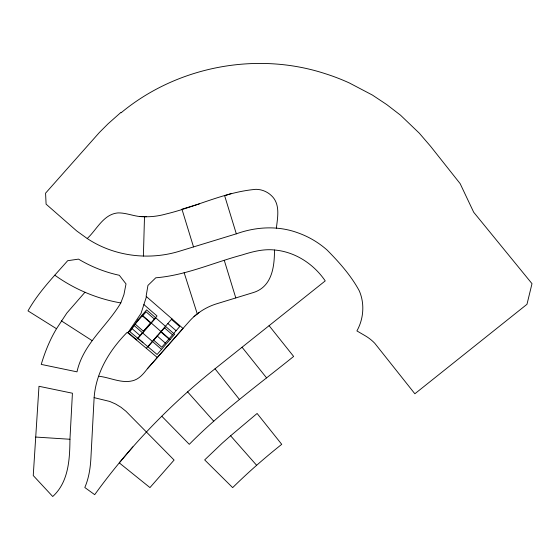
<?xml version="1.0" encoding="UTF-8"?>
<svg xmlns="http://www.w3.org/2000/svg" width="560" height="560" viewBox="0 0 560 560"><rect width="100%" height="100%" fill="white"/><g stroke="black" fill="none" stroke-linecap="round" stroke-linejoin="round"><path stroke-width="0.84" d="M143.388 256.088L144.501 216.699C135.401 217.161 126.959 212.66 117.936 212.912C103.376 214.214 96.754 229.726 87.213 238.518L76.734 230.965L46.095 204.162L45.57 193.172L99.358 132.524L108.052 123.816L120.876 112.448L121.121 112.756C176.813 66.493 256.298 51.149 325.15 73.654A210.021 210.021 0 0 1 349.391 82.985L372.386 95.053L386.799 104.622L400.519 115.192L419.286 133.168L430.57 146.286L460.159 183.652L473.697 212.254L532 283.661L526.981 304.297L414.862 393.771L374.773 343.287A43.449 43.449 0 0 0 365.54 335.958L356.909 330.918C363.692 318.787 364.854 303.52 359.219 290.724C351.022 275.569 339.22 262.297 327.117 250.068A88.543 88.543 0 0 0 297.682 232.757C277.886 225.484 255.983 226.73 236.32 233.835L178.64 251.468C148.19 260.589 113.778 256.193 87.213 238.518M69.951 439.264L72.422 393.225L38.983 386.288L33.25 475.545L52.724 496.51C68.635 482.146 69.797 459.179 69.951 439.264L35.728 437.059M94.129 397.649C95.956 372.372 109.718 349.916 127.218 332.283L157.325 357.511L183.015 328.454L146.104 296.331L147.938 285.432L155.771 277.795C185.668 275.401 213.353 262.647 242.081 254.968C252.518 251.657 263.417 248.787 274.463 249.991C295.085 251.748 313.712 263.956 325.234 280.903L215.012 368.802C169.47 405.076 128.814 447.489 94.696 494.676L84.805 487.515C88.732 478.492 90.286 468.601 90.867 458.829L94.129 397.649L109.774 401.45L115.598 404.012L121.023 407.295L125.972 411.278L174.09 460.054L149.954 487.585L119.252 462.861L132.839 446.88M274.463 249.991C274.547 267.043 271.894 287.126 252.889 292.698L216.321 303.898C205.989 307.139 196.602 313.18 189.385 321.251L147.329 368.802C143.787 373.387 140 378.161 134.372 380.226C122.521 384.363 110.418 377.384 98.658 376.243M276.367 228.186C277.592 217.392 280.525 204.113 271.467 195.671C267.351 191.674 261.751 189.378 256.018 189.322C224.903 191.947 196.532 206.619 166.453 213.899C159.327 215.887 151.914 217.007 144.501 216.699M146.461 296.639L141.043 313.362L127.89 332.85M120.806 302.939L123.914 294.686L126.014 283.92L119.315 275.275C104.937 272.195 91.119 266.679 78.505 259.126L67.676 260.701C53.599 276.71 38.5 292.159 28 310.884L56.511 328.734C49.819 339.857 44.954 351.995 41.237 364.406L76.993 371.847C83.09 343.861 106.988 326.389 120.806 302.939C97.069 298.844 74.368 289.233 54.803 275.191M56.511 328.734L66.864 313.026L84.98 292.236M138.019 319.802L129.962 331.73L157.101 354.466L174.65 334.299L146.622 309.911L137.837 320.068M135.338 324.226L128.156 332.486L136.409 339.668M142.52 315.973L146.111 311.85L154.364 319.032M143.395 331.24L150.577 322.987M136.248 339.85L157.017 315.98L143.892 304.563M155.792 317.891L138.019 338.317L142.975 342.629M146.314 348.285L171.948 318.822M148.008 346.85L165.697 326.515M147.329 368.802L157.325 357.511M161.812 416.248L189.294 444.325C221.256 411.817 258.237 384.958 293.636 356.44L269.101 325.675M230.615 435.785L257.11 413.469L281.729 444.325C264.642 457.905 248.206 472.297 232.666 487.627L204.68 459.9L222.32 443.093L230.615 435.785L256.655 465.332M193.935 316.638L198.968 312.543M231.357 193.522L224.637 195.713L236.32 233.835M199.276 203.938L181.944 209.195L193.522 246.918M139.538 216.433L146.321 216.783M61.369 320.859L92.05 340.599M171.451 319.396L179.704 326.578L161.749 347.214L153.496 340.032M167.86 323.519L176.113 330.708M164.269 327.649L172.522 334.831M142.149 315.112L170.142 339.472M150.773 323.155L142.324 315.805L135.142 324.058L143.591 331.408M160.678 331.779L168.931 338.961M157.087 335.902L165.34 343.084M134.141 325.549L161.525 349.377M131.747 328.356L140 335.538M187.572 391.846L213.759 421.232M242.06 347.228L266.588 377.909M215.012 368.802L239.428 399.441M184.135 272.671L197.288 313.922M224.287 260.4L235.795 297.927"/></g></svg>
